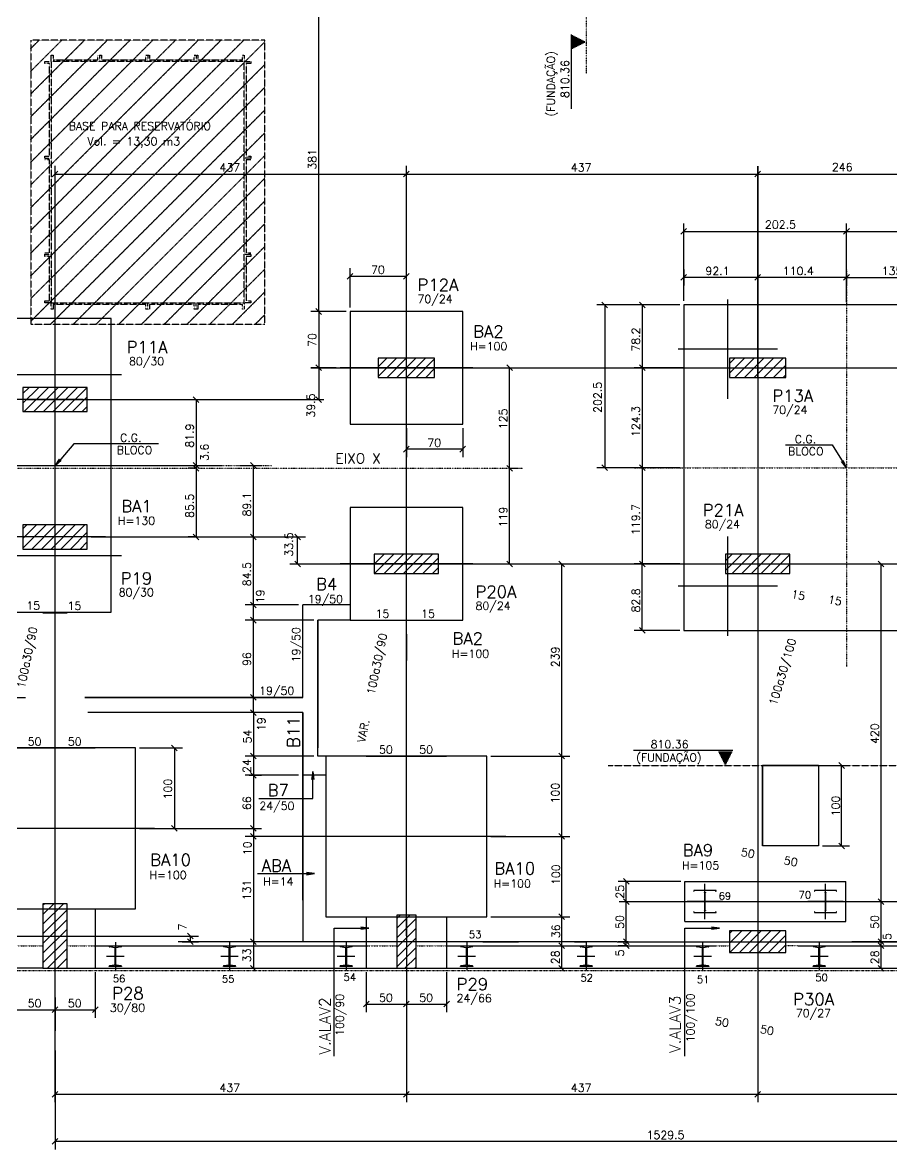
# Model space of a CAD drawing. Extents: x 1476 to 8419, y 491 to 3991.
# Drawn here: x 2502 to 3583, y 1862 to 3264 of the extents above; entities that cross this region are included whole.
import ezdxf

# ---------------------------------------------------------------- set-up
doc = ezdxf.new("R2010")
doc.units = 0
doc.header["$MEASUREMENT"] = 0
for name, pattern in [('ESTILO_TQS_0003', [1.5, 0.5, -0.4, 0.1, -0.5]), ('ESTILO_TQS_0004', [2, 0.5, -0.4, 0.1, -0.4, 0.1, -0.5]), ('ESTILO_TQS_0005', [0.4, 0.3, -0.1])]:
    doc.linetypes.add(name, pattern=pattern)
for name, color, linetype in [('1', 1, 'CONTINUOUS'), ('2', 2, 'CONTINUOUS'), ('3', 3, 'CONTINUOUS'), ('4', 4, 'CONTINUOUS'), ('6', 6, 'CONTINUOUS'), ('7', 7, 'CONTINUOUS'), ('8', 8, 'CONTINUOUS'), ('9', 9, 'CONTINUOUS')]:
    doc.layers.add(name, color=color, linetype=linetype)
doc.styles.get("Standard").update_dxf_attribs({"font": 'ROMANS.SHX'})

msp = doc.modelspace()

# ---------------------------------------------------------------- linework, layer by layer
at = {"layer": '1', "linetype": 'Continuous'}
for p, q in [((2979.191, 2752.38764), (2979.191, 2917.32836)), ((3379.091, 2796.20523), (3379.091, 2919.91077)), ((2542.191, 2743.48764), (2542.191, 2908.42836)), ((3440.94377, 2858.058), (3317.23814, 2858.058)), ((3061.66136, 2834.858), (2896.72052, 2834.858)), ((2624.66136, 2825.958), (2459.72052, 2825.958)), ((2542.191, 2518.48764), (2542.191, 2683.42836)), ((2979.191, 2508.38764), (2979.191, 2673.32836)), ((3379.091, 2501.20523), (3379.091, 2624.91077)), ((2624.66136, 2600.958), (2459.72052, 2600.958)), ((3061.66136, 2590.858), (2896.72052, 2590.858)), ((3440.94377, 2563.058), (3317.23814, 2563.058)), ((2542.191, 2138.15246), (2542.191, 2385.56354)), ((2979.191115, 2128.15246), (2979.191115, 2375.56354)), ((2665.89654, 2261.858), (2418.48528, 2261.858)), ((3102.896655, 2251.858), (2855.485395, 2251.858)), ((2592.191, 2115.858), (2929.191115, 2115.858)), ((3029.191115, 2115.858), (3364.407314, 2115.858)), ((3466.11768, 2115.858), (3798.861799, 2115.858)), ((2527.191, 2087.858), (2359.657698, 2087.858)), ((2557.191, 2087.858), (2967.191, 2087.858)), ((2991.191, 2087.858), (5771.408752, 2087.858))]:
    msp.add_line(p, q, dxfattribs=at)
at = {"layer": '2', "linetype": 'Continuous'}
for p, q in [((2538.655466, 3072.33696), (2545.726534, 3079.408028)), ((2538.655466, 3072.33696), (2545.726534, 3079.408028)), ((2975.655466, 3072.33696), (2982.726534, 3079.408028)), ((2975.655466, 3072.33696), (2982.726534, 3079.408028)), ((3412.655466, 3072.33696), (3419.726534, 3079.408028)), ((3412.655466, 3072.33696), (3419.726534, 3079.408028)), ((3320.555466, 3000.985683), (3327.626534, 3008.05675)), ((3523.055466, 3000.985683), (3530.126534, 3008.05675)), ((3523.055466, 3000.985683), (3530.126534, 3008.05675)), ((2905.655466, 2945.181366), (2912.726534, 2952.252433)), ((2975.655466, 2945.181366), (2982.726534, 2952.252433)), ((3327.626534, 2950.799303), (3320.555466, 2943.728235)), ((3419.726534, 2950.799303), (3412.655466, 2943.728235)), ((3419.726534, 2950.799303), (3412.655466, 2943.728235)), ((3530.126534, 2950.799303), (3523.055466, 2943.728235)), ((3523.055466, 2943.728235), (3530.126534, 2950.799303)), ((3222.348446, 2916.593534), (3229.419514, 2909.522466)), ((3268.957812, 2916.593534), (3276.02888, 2909.522466)), ((2873.665854, 2901.322466), (2866.594786, 2908.393534)), ((2866.595366, 2908.393534), (2873.666434, 2901.322466)), ((2866.595366, 2838.393534), (2873.666434, 2831.322466)), ((2866.595366, 2838.393534), (2873.666434, 2831.322466)), ((3111.16934, 2831.322466), (3104.098272, 2838.393534)), ((3111.16934, 2831.322466), (3104.098272, 2838.393534)), ((3268.957812, 2838.393534), (3276.02888, 2831.322466)), ((3268.957812, 2838.393534), (3276.02888, 2831.322466)), ((2714.116779, 2798.893534), (2721.187846, 2791.822466)), ((2866.595366, 2798.893534), (2873.666434, 2791.822466)), ((2982.726534, 2737.132595), (2975.655466, 2730.061528)), ((3052.726534, 2737.132595), (3045.655466, 2730.061528)), ((2714.116779, 2716.993534), (2721.187846, 2709.922466)), ((2714.116779, 2716.993534), (2721.187846, 2709.922466)), ((2714.116779, 2713.458), (2721.187846, 2706.386932)), ((2714.116779, 2713.458), (2721.187846, 2706.386932)), ((2792.363746, 2709.922466), (2785.292678, 2716.993534)), ((3111.16934, 2706.322466), (3104.098272, 2713.393534)), ((3111.16934, 2706.322466), (3104.098272, 2713.393534)), ((3222.348446, 2714.093534), (3229.419514, 2707.022466)), ((3268.957812, 2714.093534), (3276.02888, 2707.022466)), ((3268.957812, 2714.093534), (3276.02888, 2707.022466)), ((2714.116779, 2627.893534), (2721.187846, 2620.822466)), ((2792.363746, 2620.822466), (2785.292678, 2627.893534)), ((2792.363746, 2620.822466), (2785.292678, 2627.893534)), ((2847.371041, 2620.822466), (2840.299973, 2627.893534)), ((2847.371041, 2587.322466), (2840.299973, 2594.393534)), ((3111.16934, 2587.322466), (3104.098272, 2594.393534)), ((3111.16934, 2587.322466), (3104.098272, 2594.393534)), ((3111.16934, 2587.322466), (3104.098272, 2594.393534)), ((3175.998687, 2587.322466), (3168.927619, 2594.393534)), ((3175.998687, 2587.322466), (3168.927619, 2594.393534)), ((3175.998687, 2587.322466), (3168.927619, 2594.393534)), ((3268.957812, 2594.393534), (3276.02888, 2587.322466)), ((3276.02888, 2587.322466), (3268.957812, 2594.393534)), ((3573.200164, 2587.322466), (3566.129096, 2594.393534)), ((3573.200164, 2587.322466), (3566.129096, 2594.393534)), ((2792.363746, 2536.322466), (2785.292678, 2543.393534)), ((2792.363746, 2536.322466), (2785.292678, 2543.393534)), ((2792.363746, 2517.322466), (2785.292678, 2524.393534)), ((2792.363746, 2517.322466), (2785.292678, 2524.393534)), ((3276.02888, 2504.522466), (3268.957812, 2511.593534)), ((2792.363746, 2421.322466), (2785.292678, 2428.393534)), ((2792.363746, 2421.322466), (2785.292678, 2428.393534)), ((2792.363746, 2421.322466), (2785.292678, 2428.393534)), ((2792.363746, 2402.322466), (2785.292678, 2409.393534)), ((2792.363746, 2402.322466), (2785.292678, 2409.393534)), ((2785.292678, 2409.393534), (2792.363746, 2402.322466)), ((2687.070911, 2365.393534), (2694.141979, 2358.322466)), ((2785.292678, 2355.393534), (2792.363746, 2348.322466)), ((2785.292678, 2355.393534), (2792.363746, 2348.322466)), ((3175.998687, 2348.322466), (3168.927619, 2355.393534)), ((3175.998687, 2348.322466), (3168.927619, 2355.393534)), ((3524.051813, 2336.525487), (3516.980745, 2343.596554)), ((2785.292678, 2331.393534), (2792.363746, 2324.322466)), ((2785.292678, 2331.393534), (2792.363746, 2324.322466)), ((2785.292678, 2331.393534), (2792.363746, 2324.322466)), ((2687.070911, 2265.393534), (2694.141979, 2258.322466)), ((2785.292678, 2265.393534), (2792.363746, 2258.322466)), ((2785.292678, 2265.393534), (2792.363746, 2258.322466)), ((2785.292678, 2255.393534), (2792.363746, 2248.322466)), ((2785.292678, 2255.393534), (2792.363746, 2248.322466)), ((3175.998687, 2248.322466), (3168.927619, 2255.393534)), ((3175.998687, 2248.322466), (3168.927619, 2255.393534)), ((3524.051813, 2236.526511), (3516.980745, 2243.597579)), ((3256.169619, 2192.322466), (3249.098551, 2199.393534)), ((3256.169619, 2167.322466), (3249.098551, 2174.393534)), ((3256.169619, 2167.322466), (3249.098551, 2174.393534)), ((3573.200164, 2167.322466), (3566.129096, 2174.393534)), ((3573.200164, 2167.322466), (3566.129096, 2174.393534)), ((3573.200164, 2167.322466), (3566.129096, 2174.393534)), ((3175.998687, 2148.322466), (3168.927619, 2155.393534)), ((3175.998687, 2148.322466), (3168.927619, 2155.393534)), ((2714.158988, 2124.322466), (2707.08792, 2131.393534)), ((2714.158988, 2117.322466), (2707.08792, 2124.393534)), ((2785.292678, 2124.393534), (2792.363746, 2117.322466)), ((2785.292678, 2124.393534), (2792.363746, 2117.322466)), ((3175.998687, 2112.322466), (3168.927619, 2119.393534)), ((3175.998687, 2112.322466), (3168.927619, 2119.393534)), ((3256.169619, 2117.322466), (3249.098551, 2124.393534)), ((3256.169619, 2117.322466), (3249.098551, 2124.393534)), ((3256.169619, 2112.322466), (3249.098551, 2119.393534)), ((3573.200164, 2117.322466), (3566.129096, 2124.393534)), ((3573.200164, 2117.322466), (3566.129096, 2124.393534)), ((3573.200164, 2112.322466), (3566.129096, 2119.393534)), ((3573.200164, 2112.322466), (3566.129096, 2119.393534)), ((2785.292678, 2091.393534), (2792.363746, 2084.322466)), ((3175.998687, 2084.322466), (3168.927619, 2091.393534)), ((3573.200164, 2084.322466), (3566.129096, 2091.393534)), ((2538.655466, 2032.70798), (2545.726534, 2039.779048)), ((2538.655466, 2032.70798), (2545.726534, 2039.779048)), ((2588.655466, 2032.70798), (2595.726534, 2039.779048)), ((2925.655581, 2039.677022), (2932.726649, 2046.74809)), ((2975.655466, 2039.677022), (2982.726534, 2046.74809)), ((2975.655466, 2039.677022), (2982.726534, 2046.74809)), ((3025.655581, 2039.677022), (3032.726649, 2046.74809)), ((2538.655466, 1927.592239), (2545.726534, 1934.663307)), ((2538.655466, 1927.592239), (2545.726534, 1934.663307)), ((2975.655466, 1927.592239), (2982.726534, 1934.663307)), ((2975.655466, 1927.592239), (2982.726534, 1934.663307)), ((3412.655466, 1927.592239), (3419.726534, 1934.663307)), ((3412.655466, 1927.592239), (3419.726534, 1934.663307)), ((2545.726534, 1875.954901), (2538.655466, 1868.883833))]:
    msp.add_line(p, q, dxfattribs=at)
at = {"layer": '2', "linetype": 'ESTILO_TQS_0003'}
msp.add_line((2401.704291, 2084.844574), (5872.187999, 2084.844574), dxfattribs=at)
at = {"layer": '3', "linetype": 'ESTILO_TQS_0004'}
for p, q in [((3202.747119, 3285.858), (3202.747119, 3200.787316)), ((3526.591, 2956.848067), (3526.591, 2463.261838)), ((2507.191, 2713.458), (2811.363156, 2713.458)), ((3262.493346, 2710.558), (3836.359533, 2710.558)), ((2492.191, 2115.858), (2527.191, 2115.858)), ((2557.191, 2115.858), (2592.191, 2115.858)), ((2929.191115, 2115.858), (2967.191, 2115.858)), ((2991.191, 2115.858), (3029.191115, 2115.858)), ((3364.407314, 2115.858), (3381.191, 2115.858)), ((3466.11768, 2115.858), (3451.191, 2115.858))]:
    msp.add_line(p, q, dxfattribs=at)
at = {"layer": '3', "linetype": 'Continuous'}
for p, q in [((3183.99711, 3249.35076), (3183.99711, 3157.069078)), ((3185.669324, 3231.43684), (3185.669324, 3248.514698)), ((3187.341485, 3232.272939), (3187.341485, 3247.678599)), ((3189.013681, 3233.109037), (3189.013681, 3246.842537)), ((3190.685842, 3233.945099), (3190.685842, 3246.006439)), ((3192.358002, 3234.781197), (3192.358038, 3245.170341)), ((3194.030199, 3235.617296), (3194.030199, 3244.334278)), ((3195.702404, 3236.453394), (3195.702368, 3243.49818)), ((3197.374609, 3237.289492), (3197.374565, 3242.662082)), ((3199.04677, 3238.12559), (3199.04677, 3241.825984)), ((3200.718931, 3238.961653), (3200.718931, 3240.989868)), ((2944.191, 2823.982847), (2967.066153, 2846.858)), ((2944.191, 2836.003662), (2955.045338, 2846.858)), ((2955.086968, 2822.858), (2979.086968, 2846.858)), ((2967.107783, 2822.858), (2991.107783, 2846.858)), ((2979.128599, 2822.858), (3003.128599, 2846.858)), ((2991.149414, 2822.858), (3014.191, 2845.899586)), ((3381.191, 2828.233497), (3399.815503, 2846.858)), ((3381.191, 2840.254312), (3387.794688, 2846.858)), ((3387.836318, 2822.858), (3411.836318, 2846.858)), ((3399.857133, 2822.858), (3423.857133, 2846.858)), ((3411.877949, 2822.858), (3435.877949, 2846.858)), ((3423.898764, 2822.858), (3447.898764, 2846.858)), ((3003.170229, 2822.858), (3014.191, 2833.878771)), ((3435.919579, 2822.858), (3451.191, 2838.129421)), ((3447.940395, 2822.858), (3451.191, 2826.108605)), ((2502.191, 2790.690567), (2521.858433, 2810.358)), ((2502.191, 2802.711382), (2509.837618, 2810.358)), ((2503.879249, 2780.358), (2533.879249, 2810.358)), ((2515.900064, 2780.358), (2545.900064, 2810.358)), ((2527.920879, 2780.358), (2557.920879, 2810.358)), ((2539.941694, 2780.358), (2569.941694, 2810.358)), ((2551.96251, 2780.358), (2581.96251, 2810.358)), ((2563.983325, 2780.358), (2582.191, 2798.565675)), ((2576.00414, 2780.358), (2582.191, 2786.54486)), ((2502.191, 2610.378338), (2531.170662, 2639.358)), ((2502.191, 2622.399153), (2519.149847, 2639.358)), ((2502.191, 2634.419968), (2507.129032, 2639.358)), ((2513.191478, 2609.358), (2543.191478, 2639.358)), ((2525.212293, 2609.358), (2555.212293, 2639.358)), ((2537.233108, 2609.358), (2567.233108, 2639.358)), ((2549.253924, 2609.358), (2579.253924, 2639.358)), ((2561.274739, 2609.358), (2582.191, 2630.274261)), ((2573.295554, 2609.358), (2582.191, 2618.253446)), ((2939.191, 2590.587357), (2951.461643, 2602.858)), ((2939.191, 2602.608172), (2939.440828, 2602.858)), ((2939.482458, 2578.858), (2963.482458, 2602.858)), ((2951.503274, 2578.858), (2975.503274, 2602.858)), ((2963.524089, 2578.858), (2987.524089, 2602.858)), ((2975.544904, 2578.858), (2999.544904, 2602.858)), ((2987.56572, 2578.858), (3011.56572, 2602.858)), ((2999.586535, 2578.858), (3019.191, 2598.462465)), ((3376.191, 2582.817192), (3396.231808, 2602.858)), ((3376.191, 2594.838007), (3384.210993, 2602.858)), ((3384.252624, 2578.858), (3408.252624, 2602.858)), ((3396.273439, 2578.858), (3420.273439, 2602.858)), ((3408.294254, 2578.858), (3432.294254, 2602.858)), ((3420.31507, 2578.858), (3444.31507, 2602.858)), ((3432.335885, 2578.858), (3456.191, 2602.713115)), ((3011.60735, 2578.858), (3019.191, 2586.44165)), ((3444.3567, 2578.858), (3456.191, 2590.6923)), ((2909.191, 2539.858), (2850.191, 2539.858)), ((2850.191, 2424.858), (2850.191, 2539.858)), ((2909.191, 2520.858), (2869.191, 2520.858)), ((2132.81167, 2424.858), (2505.29301, 2424.858)), ((2850.191, 2405.858), (2583.04039, 2405.858)), ((2850.191, 2405.858), (2850.191, 2120.858)), ((2850.191, 2172.539386), (2850.191, 2405.858)), ((3385.347172, 2358.812054), (3261.484886, 2358.812054)), ((3367.433253, 2357.13984), (3384.51111, 2357.13984)), ((3368.269351, 2355.467679), (3383.675012, 2355.467679)), ((2879.191, 2351.858), (2869.191, 2351.858)), ((3369.105449, 2353.795483), (3382.838949, 2353.795483)), ((3369.941512, 2352.123322), (3382.002851, 2352.123322)), ((3370.77761, 2350.451162), (3381.166753, 2350.451126)), ((3371.613708, 2348.778965), (3380.330691, 2348.778965)), ((3372.449806, 2347.10676), (3379.494592, 2347.106796)), ((3373.285904, 2345.434555), (3378.658494, 2345.434599)), ((3374.122002, 2343.762394), (3377.822396, 2343.762394)), ((3374.958065, 2342.090233), (3376.98628, 2342.090233)), ((2879.191, 2327.858), (2850.191, 2327.858)), ((3325.551542, 2195.858), (3525.551692, 2195.858)), ((3325.551542, 2145.858), (3325.551542, 2195.858)), ((3525.551692, 2145.858), (3525.551692, 2195.858)), ((2527.191, 2142.524911), (2552.524089, 2167.858)), ((2527.191, 2154.545726), (2540.503274, 2167.858)), ((2527.191, 2166.566542), (2528.482458, 2167.858)), ((2527.191, 2130.504096), (2557.191, 2160.504096)), ((2592.191, 2161.858), (2592.191, 2087.858)), ((2527.191, 2118.48328), (2557.191, 2148.48328)), ((2929.191115, 2151.858), (2929.191115, 2087.858)), ((2967.191, 2137.754746), (2983.294254, 2153.858)), ((2967.191, 2149.775561), (2971.273439, 2153.858)), ((2967.191, 2125.73393), (2991.191, 2149.73393)), ((3029.191115, 2151.858), (3029.191115, 2087.858)), ((3325.551542, 2145.858), (3525.551692, 2145.858)), ((2527.191, 2106.462465), (2557.191, 2136.462465)), ((2967.191, 2113.713115), (2991.191, 2137.713115)), ((3381.191, 2119.005396), (3396.543604, 2134.358)), ((3381.191, 2131.026211), (3384.522789, 2134.358)), ((3381.56442, 2107.358), (3408.56442, 2134.358)), ((3393.585235, 2107.358), (3420.585235, 2134.358)), ((3405.60605, 2107.358), (3432.60605, 2134.358)), ((3417.626866, 2107.358), (3444.626866, 2134.358)), ((2527.191, 2094.44165), (2557.191, 2124.44165)), ((2967.191, 2101.6923), (2991.191, 2125.6923)), ((3429.647681, 2107.358), (3451.191, 2128.901319)), ((3441.668496, 2107.358), (3451.191, 2116.880504)), ((2532.628165, 2087.858), (2557.191, 2112.420835)), ((2967.191, 2089.671485), (2991.191, 2113.671485)), ((2544.648981, 2087.858), (2557.191, 2100.400019)), ((2977.398331, 2087.858), (2991.191, 2101.650669)), ((2989.419146, 2087.858), (2991.191, 2089.629854)), ((2556.669796, 2087.858), (2557.191, 2088.379204))]:
    msp.add_line(p, q, dxfattribs=at)
for points in [[(3049.191, 2764.858), (3049.191, 2904.858), (2909.191, 2904.858), (2909.191, 2764.858), (3049.191, 2764.858)], [(3729.091, 2508.058), (3729.091, 2913.058), (3324.091, 2913.058), (3324.091, 2508.058), (3729.091, 2508.058)], [(2612.191, 2530.958), (2612.191, 2895.958), (2472.191, 2895.958), (2472.191, 2530.958), (2612.191, 2530.958)], [(3049.191, 2520.858), (3049.191, 2660.858), (2909.191, 2660.858), (2909.191, 2520.858), (3049.191, 2520.858)], [(2869.191, 2351.858), (2869.191, 2520.858), (2869.191, 2361.858)], [(2579.08899, 2424.858), (2850.191, 2424.858), (2579.08899, 2424.858)], [(2442.190885, 2161.858), (2642.190885, 2161.858), (2642.190885, 2361.858), (2442.190885, 2361.858), (2442.190885, 2161.858)], [(2879.191, 2151.858), (3079.191, 2151.858), (3079.191, 2351.858), (2879.191, 2351.858), (2879.191, 2151.858)]]:
    msp.add_lwpolyline(points, dxfattribs=at)
at = {"layer": '6', "linetype": 'Continuous'}
for p, q in [((3491.759678, 2340.062045), (3422.054654, 2340.062045)), ((3422.054654, 2340.062045), (3422.054654, 2240.062045)), ((3491.759678, 2340.062045), (3491.759678, 2240.062045)), ((3491.759678, 2240.062045), (3422.054654, 2240.062045)), ((3350.551542, 2148.782986), (3350.551542, 2192.933014)), ((3350.551542, 2148.782986), (3350.551542, 2192.933014)), ((3500.551692, 2148.782986), (3500.551692, 2192.933014)), ((3500.551692, 2148.782986), (3500.551692, 2192.933014)), ((3364.324882, 2184.613), (3336.778202, 2184.613)), ((3336.778202, 2184.613), (3336.778202, 2183.921502)), ((3350.172363, 2181.830116), (3350.172363, 2159.886932)), ((3350.894042, 2159.886932), (3350.894042, 2181.829068)), ((3364.324882, 2183.921502), (3364.324882, 2184.613)), ((3514.325032, 2184.613), (3486.778352, 2184.613)), ((3486.778352, 2184.613), (3486.778352, 2183.921502)), ((3500.172512, 2181.830116), (3500.172512, 2159.886932)), ((3500.894191, 2159.886932), (3500.894191, 2181.829068)), ((3514.325032, 2183.921502), (3514.325032, 2184.613)), ((3372.626557, 2170.858), (3328.476528, 2170.858)), ((3522.626706, 2170.858), (3478.476678, 2170.858)), ((3336.778202, 2157.794498), (3336.778202, 2157.103)), ((3336.778202, 2157.103), (3364.324882, 2157.103)), ((3364.324882, 2157.103), (3364.324882, 2157.794498)), ((3486.778352, 2157.794498), (3486.778352, 2157.103)), ((3486.778352, 2157.103), (3514.325032, 2157.103)), ((3514.325032, 2157.103), (3514.325032, 2157.794498)), ((2617.19085, 2120.18446), (2617.19085, 2085.48685)), ((2759.191, 2120.195904), (2759.191, 2085.498294)), ((2904.191, 2120.195904), (2904.191, 2085.498294)), ((3054.191, 2120.195904), (3054.191, 2085.498294)), ((3202.690253, 2120.18446), (3202.690253, 2085.48685)), ((3347.690253, 2120.18446), (3347.690253, 2085.48685)), ((3492.700718, 2120.207232), (3492.700718, 2085.509622)), ((2609.69085, 2115.081568), (2609.69085, 2115.835655)), ((2609.69085, 2115.835655), (2624.69085, 2115.835655)), ((2616.314419, 2113.408381), (2610.173781, 2114.472929)), ((2616.79735, 2092.870425), (2616.79735, 2112.799742)), ((2617.58435, 2112.799742), (2617.58435, 2092.871568)), ((2624.207919, 2114.472929), (2618.067281, 2113.408381)), ((2624.69085, 2115.835655), (2624.69085, 2115.081568)), ((2751.691, 2115.093012), (2751.691, 2115.847099)), ((2751.691, 2115.847099), (2766.691, 2115.847099)), ((2758.314569, 2113.419825), (2752.173931, 2114.484373)), ((2758.7975, 2092.881869), (2758.7975, 2112.811186)), ((2759.5845, 2112.811186), (2759.5845, 2092.883012)), ((2766.208069, 2114.484373), (2760.067431, 2113.419825)), ((2766.691, 2115.847099), (2766.691, 2115.093012)), ((2896.691, 2115.093012), (2896.691, 2115.847099)), ((2896.691, 2115.847099), (2911.691, 2115.847099)), ((2903.314569, 2113.419825), (2897.173931, 2114.484373)), ((2903.7975, 2092.881869), (2903.7975, 2112.811186)), ((2904.5845, 2112.811186), (2904.5845, 2092.883012)), ((2911.208069, 2114.484373), (2905.067431, 2113.419825)), ((2911.691, 2115.847099), (2911.691, 2115.093012)), ((3046.691, 2115.093012), (3046.691, 2115.847099)), ((3046.691, 2115.847099), (3061.691, 2115.847099)), ((3053.314569, 2113.419825), (3047.173931, 2114.484373)), ((3053.7975, 2092.881869), (3053.7975, 2112.811186)), ((3054.5845, 2112.811186), (3054.5845, 2092.883012)), ((3061.208069, 2114.484373), (3055.067431, 2113.419825)), ((3061.691, 2115.847099), (3061.691, 2115.093012)), ((3195.190253, 2115.081568), (3195.190253, 2115.835655)), ((3195.190253, 2115.835655), (3210.190253, 2115.835655)), ((3201.813822, 2113.408381), (3195.673184, 2114.472929)), ((3202.296753, 2092.870425), (3202.296753, 2112.799742)), ((3203.083753, 2112.799742), (3203.083753, 2092.871568)), ((3209.707322, 2114.472929), (3203.566684, 2113.408381)), ((3210.190253, 2115.835655), (3210.190253, 2115.081568)), ((3340.190253, 2115.081568), (3340.190253, 2115.835655)), ((3340.190253, 2115.835655), (3355.190253, 2115.835655)), ((3346.813822, 2113.408381), (3340.673184, 2114.472929)), ((3347.296753, 2092.870425), (3347.296753, 2112.799742)), ((3348.083753, 2112.799742), (3348.083753, 2092.871568)), ((3354.707322, 2114.472929), (3348.566684, 2113.408381)), ((3355.190253, 2115.835655), (3355.190253, 2115.081568)), ((3481.791749, 2102.858427), (3503.609688, 2102.858427)), ((3485.200718, 2115.10434), (3485.200718, 2115.858427)), ((3485.200718, 2115.858427), (3500.200718, 2115.858427)), ((3491.824287, 2113.431153), (3485.683649, 2114.495701)), ((3492.307218, 2092.893197), (3492.307218, 2112.822514)), ((3493.094218, 2112.822514), (3493.094218, 2092.89434)), ((3499.717787, 2114.495701), (3493.577149, 2113.431153)), ((3500.200718, 2115.858427), (3500.200718, 2115.10434)), ((2606.281881, 2102.835655), (2628.09982, 2102.835655)), ((2609.69085, 2089.835655), (2609.69085, 2090.589742)), ((2624.69085, 2089.835655), (2609.69085, 2089.835655)), ((2610.173781, 2091.198381), (2616.314419, 2092.262929)), ((2618.067281, 2092.262929), (2624.207919, 2091.198381)), ((2624.69085, 2090.589742), (2624.69085, 2089.835655)), ((2748.28203, 2102.847099), (2770.09997, 2102.847099)), ((2751.691, 2089.847099), (2751.691, 2090.601186)), ((2766.691, 2089.847099), (2751.691, 2089.847099)), ((2752.173931, 2091.209825), (2758.314569, 2092.274373)), ((2760.067431, 2092.274373), (2766.208069, 2091.209825)), ((2766.691, 2090.601186), (2766.691, 2089.847099)), ((2893.28203, 2102.847099), (2915.09997, 2102.847099)), ((2896.691, 2089.847099), (2896.691, 2090.601186)), ((2911.691, 2089.847099), (2896.691, 2089.847099)), ((2897.173931, 2091.209825), (2903.314569, 2092.274373)), ((2905.067431, 2092.274373), (2911.208069, 2091.209825)), ((2911.691, 2090.601186), (2911.691, 2089.847099)), ((3043.28203, 2102.847099), (3065.09997, 2102.847099)), ((3046.691, 2089.847099), (3046.691, 2090.601186)), ((3061.691, 2089.847099), (3046.691, 2089.847099)), ((3047.173931, 2091.209825), (3053.314569, 2092.274373)), ((3055.067431, 2092.274373), (3061.208069, 2091.209825)), ((3061.691, 2090.601186), (3061.691, 2089.847099)), ((3191.781283, 2102.835655), (3213.599222, 2102.835655)), ((3195.190253, 2089.835655), (3195.190253, 2090.589742)), ((3210.190253, 2089.835655), (3195.190253, 2089.835655)), ((3195.673184, 2091.198381), (3201.813822, 2092.262929)), ((3203.566684, 2092.262929), (3209.707322, 2091.198381)), ((3210.190253, 2090.589742), (3210.190253, 2089.835655)), ((3336.781283, 2102.835655), (3358.599222, 2102.835655)), ((3340.190253, 2089.835655), (3340.190253, 2090.589742)), ((3355.190253, 2089.835655), (3340.190253, 2089.835655)), ((3340.673184, 2091.198381), (3346.813822, 2092.262929)), ((3348.566684, 2092.262929), (3354.707322, 2091.198381)), ((3355.190253, 2090.589742), (3355.190253, 2089.835655)), ((3485.200718, 2089.858427), (3485.200718, 2090.612514)), ((3500.200718, 2089.858427), (3485.200718, 2089.858427)), ((3485.683649, 2091.221153), (3491.824287, 2092.285701)), ((3493.577149, 2092.285701), (3499.717787, 2091.221153)), ((3500.200718, 2090.612514), (3500.200718, 2089.858427))]:
    msp.add_line(p, q, dxfattribs=at)
for centre, radius, start, end in [((3337.351327, 2183.921502), 0.573125, 180, 256.861226), ((3349.599237, 2181.829066), 0.573127, 359.895004, 76.861148), ((3351.467167, 2181.829068), 0.573125, 103.138774, 180), ((3363.751757, 2183.921502), 0.573125, 283.138774, 0), ((3487.351477, 2183.921502), 0.573125, 180, 256.861226), ((3499.599386, 2181.829066), 0.573127, 359.895004, 76.861148), ((3501.467316, 2181.829068), 0.573125, 103.138774, 180), ((3513.751907, 2183.921502), 0.573125, 283.138774, 0), ((3349.599238, 2159.886932), 0.573125, 283.138774, 0), ((3351.467167, 2159.886932), 0.573125, 180, 256.861226), ((3499.599387, 2159.886932), 0.573125, 283.138774, 0), ((3501.467316, 2159.886932), 0.573125, 180, 256.861226), ((3337.351327, 2157.794498), 0.573125, 103.138774, 180), ((3363.751757, 2157.794498), 0.573125, 0, 76.861226), ((3487.351477, 2157.794498), 0.573125, 103.138774, 180), ((3513.751907, 2157.794498), 0.573125, 0, 76.861226), ((2610.31585, 2115.081568), 0.625, 180, 256.861226), ((2616.17235, 2112.799742), 0.625, 0, 76.861226), ((2618.20935, 2112.799742), 0.625, 103.138774, 180), ((2624.06585, 2115.081568), 0.625, 283.138774, 0), ((2752.316, 2115.093012), 0.625, 180, 256.861226), ((2758.1725, 2112.811186), 0.625, 0, 76.861226), ((2760.2095, 2112.811186), 0.625, 103.138774, 180), ((2766.066, 2115.093012), 0.625, 283.138774, 0), ((2897.316, 2115.093012), 0.625, 180, 256.861226), ((2903.1725, 2112.811186), 0.625, 0, 76.861226), ((2905.2095, 2112.811186), 0.625, 103.138774, 180), ((2911.066, 2115.093012), 0.625, 283.138774, 0), ((3047.316, 2115.093012), 0.625, 180, 256.861226), ((3053.1725, 2112.811186), 0.625, 0, 76.861226), ((3055.2095, 2112.811186), 0.625, 103.138774, 180), ((3061.066, 2115.093012), 0.625, 283.138774, 0), ((3195.815253, 2115.081568), 0.625, 180, 256.861226), ((3201.671753, 2112.799742), 0.625, 0, 76.861226), ((3203.708753, 2112.799742), 0.625, 103.138774, 180), ((3209.565253, 2115.081568), 0.625, 283.138774, 0), ((3340.815253, 2115.081568), 0.625, 180, 256.861226), ((3346.671753, 2112.799742), 0.625, 0, 76.861226), ((3348.708753, 2112.799742), 0.625, 103.138774, 180), ((3354.565253, 2115.081568), 0.625, 283.138774, 0), ((3485.825718, 2115.10434), 0.625, 180, 256.861226), ((3491.682218, 2112.822514), 0.625, 0, 76.861226), ((3493.719218, 2112.822514), 0.625, 103.138774, 180), ((3499.575718, 2115.10434), 0.625, 283.138774, 0), ((2610.31585, 2090.589742), 0.625, 103.138774, 180), ((2616.172349, 2092.87157), 0.625002, 283.138852, 0.104996), ((2618.20935, 2092.871568), 0.625, 180, 256.861226), ((2624.06585, 2090.589742), 0.625, 0, 76.861226), ((2752.316, 2090.601186), 0.625, 103.138774, 180), ((2758.172499, 2092.883014), 0.625002, 283.138852, 0.104996), ((2760.2095, 2092.883012), 0.625, 180, 256.861226), ((2766.066, 2090.601186), 0.625, 0, 76.861226), ((2897.316, 2090.601186), 0.625, 103.138774, 180), ((2903.172499, 2092.883014), 0.625002, 283.138852, 0.104996), ((2905.2095, 2092.883012), 0.625, 180, 256.861226), ((2911.066, 2090.601186), 0.625, 0, 76.861226), ((3047.316, 2090.601186), 0.625, 103.138774, 180), ((3053.172499, 2092.883014), 0.625002, 283.138852, 0.104996), ((3055.2095, 2092.883012), 0.625, 180, 256.861226), ((3061.066, 2090.601186), 0.625, 0, 76.861226), ((3195.815253, 2090.589742), 0.625, 103.138774, 180), ((3201.671751, 2092.87157), 0.625002, 283.138852, 0.104996), ((3203.708753, 2092.871568), 0.625, 180, 256.861226), ((3209.565253, 2090.589742), 0.625, 0, 76.861226), ((3340.815253, 2090.589742), 0.625, 103.138774, 180), ((3346.671751, 2092.87157), 0.625002, 283.138852, 0.104996), ((3348.708753, 2092.871568), 0.625, 180, 256.861226), ((3354.565253, 2090.589742), 0.625, 0, 76.861226), ((3485.825718, 2090.612514), 0.625, 103.138774, 180), ((3491.682217, 2092.894342), 0.625002, 283.138852, 0.104996), ((3493.719218, 2092.89434), 0.625, 180, 256.861226), ((3499.575718, 2090.612514), 0.625, 0, 76.861226)]:
    msp.add_arc(centre, radius, start, end, dxfattribs=at)
at = {"layer": '7', "linetype": 'Continuous'}
for points in [[(2944.191, 2822.858), (3014.191, 2822.858), (3014.191, 2846.858), (2944.191, 2846.858), (2944.191, 2822.858)], [(3381.191, 2822.858), (3451.191, 2822.858), (3451.191, 2846.858), (3381.191, 2846.858), (3381.191, 2822.858)], [(2502.191, 2780.358), (2582.191, 2780.358), (2582.191, 2810.358), (2502.191, 2810.358), (2502.191, 2780.358)], [(2502.191, 2609.358), (2582.191, 2609.358), (2582.191, 2639.358), (2502.191, 2639.358), (2502.191, 2609.358)], [(2939.191, 2578.858), (3019.191, 2578.858), (3019.191, 2602.858), (2939.191, 2602.858), (2939.191, 2578.858)], [(3376.191, 2578.858), (3456.191, 2578.858), (3456.191, 2602.858), (3376.191, 2602.858), (3376.191, 2578.858)], [(2527.191, 2087.858), (2557.191, 2087.858), (2557.191, 2167.858), (2527.191, 2167.858), (2527.191, 2087.858)], [(2967.191, 2087.858), (2991.191, 2087.858), (2991.191, 2153.858), (2967.191, 2153.858), (2967.191, 2087.858)], [(3381.191, 2107.358), (3451.191, 2107.358), (3451.191, 2134.358), (3381.191, 2134.358), (3381.191, 2107.358)]]:
    msp.add_lwpolyline(points, dxfattribs=at)
at = {"layer": '8', "linetype": 'Continuous'}
msp.add_lwpolyline([(3422.054654, 2340.062045), (3491.759678, 2340.062045), (3491.759678, 2240.062045), (3422.054654, 2240.062045), (3422.054654, 2340.062045)], dxfattribs=at)
at = {"layer": '9', "linetype": 'Continuous'}
for p, q in [((2870.13032, 2904.858), (2870.13032, 3285.858)), ((2542.191, 1921.127773), (2542.191, 3086.118197)), ((2979.191, 2148.858), (2979.191, 3085.872494)), ((2542.191, 3075.872494), (2979.191, 3075.872494)), ((2979.191, 3075.872494), (3416.191, 3075.872494)), ((3416.191, 3075.872494), (3662.191, 3075.872494)), ((3324.091, 2918.058), (3324.091, 3014.521217)), ((3526.591, 2916.658), (3526.591, 3014.521217)), ((3324.091, 3004.521217), (3526.591, 3004.521217)), ((3526.591, 3004.521217), (3729.091, 3004.521217)), ((3416.191, 2983.221651), (3416.191, 2937.263769)), ((2909.191, 2909.858), (2909.191, 2958.716899)), ((2979.191, 2909.858), (2979.191, 2958.716899)), ((3416.191, 2966.397247), (3416.191, 2957.263769)), ((2909.191, 2948.716899), (2979.191, 2948.716899)), ((3324.091, 2956.891584), (3324.091, 2937.263769)), ((3416.191, 2947.263769), (3324.091, 2947.263769)), ((3526.591, 2947.263769), (3416.191, 2947.263769)), ((3526.591, 2956.848067), (3526.591, 2957.263769)), ((3526.591, 2952.263769), (3526.591, 2937.263769)), ((3526.591, 2947.263769), (3662.191, 2947.263769)), ((2899.191, 2904.858), (2860.13032, 2904.858)), ((2904.191, 2904.858), (2860.1309, 2904.858)), ((2870.1309, 2904.858), (2870.1309, 2834.858)), ((3319.091, 2913.058), (3215.88398, 2913.058)), ((3225.88398, 2913.058), (3225.88398, 2710.558)), ((3319.091, 2913.058), (3262.493346, 2913.058)), ((3272.493346, 2913.058), (3272.493346, 2834.858)), ((2891.720526, 2834.858), (2860.1309, 2834.858)), ((2860.186681, 2834.858), (3456.191, 2834.858)), ((2870.1309, 2834.858), (2870.1309, 2795.358)), ((3107.633806, 2709.858), (3107.633806, 2834.858)), ((3323.891, 2834.858), (3262.493346, 2834.858)), ((3288.309626, 2834.858), (3262.493346, 2834.858)), ((3272.493346, 2834.858), (3272.493346, 2710.558)), ((3456.191, 2834.858), (3960.350798, 2834.858)), ((3416.191, 2827.858), (3416.191, 2120.858)), ((2577.191, 2795.358), (2403.013348, 2795.358)), ((2507.191, 2795.358), (2876.596043, 2795.358)), ((2702.497294, 2795.358), (2727.652312, 2795.358)), ((2717.652312, 2795.358), (2717.652312, 2713.458)), ((2979.191, 2759.858), (2979.191, 2723.597062)), ((3049.191, 2759.858), (3049.191, 2723.597062)), ((3049.191, 2733.597062), (2979.191, 2733.597062)), ((2442.357007, 2713.458), (2747.406995, 2713.458)), ((2699.314923, 2713.458), (2727.652312, 2713.458)), ((2716.187846, 2709.922466), (2707.652312, 2709.922466)), ((2717.652312, 2713.458), (2717.652312, 2709.922466)), ((2717.652312, 2709.922466), (2717.652312, 2624.358)), ((2774.010707, 2713.458), (2798.828212, 2713.458)), ((2788.828212, 2624.358), (2788.828212, 2713.458)), ((3107.633806, 2590.858), (3107.633806, 2709.858)), ((3108.012188, 2709.858), (3117.633806, 2709.858)), ((3319.091, 2710.558), (3215.88398, 2710.558)), ((3273.98868, 2710.558), (3262.493346, 2710.558)), ((3272.493346, 2710.558), (3272.493346, 2590.858)), ((2604.926245, 2624.358), (2403.013348, 2624.358)), ((2587.191, 2624.358), (2850.300651, 2624.358)), ((2716.188281, 2624.358), (2707.652312, 2624.358)), ((2788.828212, 2539.858), (2788.828212, 2624.358)), ((2841.947112, 2624.358), (2853.835507, 2624.358)), ((2843.835507, 2590.858), (2843.835507, 2624.358)), ((2834.258958, 2590.858), (3533.116337, 2590.858)), ((2839.258958, 2590.858), (2853.835507, 2590.858)), ((3172.463153, 2351.858), (3172.463153, 2590.858)), ((3278.71256, 2590.858), (3262.493346, 2590.858)), ((3319.091, 2590.858), (3262.493346, 2590.858)), ((3272.493346, 2508.058), (3272.493346, 2590.858)), ((3533.116337, 2590.858), (3952.357882, 2590.858)), ((3559.160808, 2590.858), (3579.66463, 2590.858)), ((3569.66463, 2170.858), (3569.66463, 2590.858)), ((2845.191, 2539.858), (2778.828212, 2539.858)), ((2788.828212, 2520.858), (2788.828212, 2539.858)), ((2527.191, 2530.158), (2542.191, 2530.158)), ((2542.191, 2530.158), (2557.191, 2530.158)), ((2864.191, 2520.858), (2778.828212, 2520.858)), ((2788.828212, 2424.858), (2788.828212, 2520.858)), ((2964.191115, 2520.858), (2979.191, 2520.858)), ((2979.191, 2520.858), (2994.191115, 2520.858)), ((2979.191, 2503.38764), (2979.191, 2470.828711)), ((3319.091, 2508.058), (3262.493346, 2508.058)), ((2801.374727, 2424.858), (2778.828212, 2424.858)), ((2788.828212, 2405.858), (2788.828212, 2424.858)), ((2800.922194, 2405.858), (2778.828212, 2405.858)), ((2795.922194, 2405.858), (2778.828212, 2405.858)), ((2788.828212, 2405.858), (2788.828212, 2351.858)), ((2492.191, 2361.858), (2542.191, 2361.858)), ((2542.191, 2361.858), (2592.191, 2361.858)), ((2647.190885, 2361.858), (2700.606445, 2361.858)), ((2690.606445, 2361.858), (2690.606445, 2261.858)), ((2864.191, 2351.858), (2778.828212, 2351.858)), ((2788.828212, 2351.858), (2788.828212, 2327.858)), ((2929.191115, 2351.858), (2979.191, 2351.858)), ((2979.191, 2351.858), (3029.191115, 2351.858)), ((3084.191, 2351.858), (3182.463153, 2351.858)), ((3172.463153, 2251.858), (3172.463153, 2351.858)), ((2845.191, 2327.858), (2778.828212, 2327.858)), ((2783.828212, 2327.858), (2798.828212, 2327.858)), ((2788.828212, 2337.858), (2788.828212, 2261.858)), ((3496.759678, 2340.061021), (3530.516279, 2340.061021)), ((3520.516279, 2240.062045), (3520.516279, 2340.061021)), ((2647.190885, 2261.858), (2798.828212, 2261.858)), ((2652.190885, 2261.858), (2700.606445, 2261.858)), ((2788.828212, 2261.858), (2788.828212, 2251.858)), ((2874.191, 2251.858), (2778.828212, 2251.858)), ((2788.828212, 2251.858), (2788.828212, 2120.858)), ((3084.191, 2251.858), (3182.463153, 2251.858)), ((3172.463153, 2151.858), (3172.463153, 2251.858)), ((3496.759678, 2240.062045), (3530.516279, 2240.062045)), ((3320.551542, 2195.858), (3242.634085, 2195.858)), ((3252.634085, 2170.858), (3252.634085, 2195.858)), ((3243.674891, 2170.858), (4135.263358, 2170.858)), ((3248.674891, 2170.858), (3262.634085, 2170.858)), ((3252.634085, 2120.858), (3252.634085, 2170.858)), ((3569.66463, 2120.858), (3569.66463, 2170.858)), ((2979.191, 2148.858), (2979.191, 1921.127773)), ((3084.191, 2151.858), (3182.463153, 2151.858)), ((3172.463153, 2115.858), (3172.463153, 2151.858)), ((2467.917945, 2127.858), (2720.727493, 2127.858)), ((3241.480825, 2120.858), (2695.388435, 2120.858)), ((2700.388435, 2120.858), (2720.623454, 2120.858)), ((2702.540658, 2127.858), (2720.623454, 2127.858)), ((2710.623454, 2120.858), (2710.623454, 2127.858)), ((2788.828212, 2120.858), (2788.828212, 2087.858)), ((3074.082311, 2120.858), (3118.673091, 2120.858)), ((3188.286737, 2120.858), (3202.928579, 2120.858)), ((3241.480825, 2120.858), (4165.254573, 2120.858)), ((3254.985598, 2120.858), (3242.634085, 2120.858)), ((3252.634085, 2115.858), (3252.634085, 2120.858)), ((3416.191, 2129.358), (3416.191, 1921.127773)), ((3590.124939, 2120.858), (3533.116337, 2120.858)), ((3569.66463, 2115.858), (3569.66463, 2120.858)), ((3172.463153, 2087.858), (3172.463153, 2115.858)), ((3254.732098, 2115.858), (3242.634085, 2115.858)), ((3569.66463, 2087.858), (3569.66463, 2115.858)), ((2592.191, 2082.858), (2592.191, 2026.243514)), ((2929.191115, 2082.858), (2929.191115, 2033.212556)), ((3029.191115, 2082.858), (3029.191115, 2033.212556)), ((2542.191, 2051.609664), (2542.191, 2026.243514)), ((2979.191, 2052.652802), (2979.191, 2033.212556)), ((2492.191, 2036.243514), (2542.191, 2036.243514)), ((2542.191, 2036.243514), (2542.191, 2009.821021)), ((2542.191, 2036.243514), (2592.191, 2036.243514)), ((2929.191115, 2043.212556), (2979.191, 2043.212556)), ((2979.191, 2043.212556), (3029.191115, 2043.212556)), ((2542.191, 1985.631157), (2542.191, 1921.127773)), ((2542.191, 1931.127773), (2979.191, 1931.127773)), ((2542.191, 1926.127773), (2542.191, 1862.419367)), ((2979.191, 1931.127773), (3416.191, 1931.127773)), ((3416.191, 1931.127773), (3853.191, 1931.127773)), ((4071.691, 1872.419367), (2542.191, 1872.419367))]:
    msp.add_line(p, q, dxfattribs=at)
at = {"layer": '9', "linetype": 'ESTILO_TQS_0005'}
for p, q in [((2512.058943, 2977.55062), (2776.912988, 3242.404665)), ((2512.058943, 3005.834891), (2748.628717, 3242.404665)), ((2512.058943, 3034.119162), (2720.344446, 3242.404665)), ((2512.058943, 3062.403433), (2692.060175, 3242.404665)), ((2512.058943, 3090.687705), (2663.775903, 3242.404665)), ((2512.058943, 3118.971976), (2635.491632, 3242.404665)), ((2512.058943, 3147.256247), (2607.207361, 3242.404665)), ((2512.058943, 3175.540518), (2578.92309, 3242.404665)), ((2512.058943, 3203.82479), (2550.638818, 3242.404665)), ((2512.058943, 3232.109061), (2522.354547, 3242.404665)), ((2512.058943, 2949.266348), (2803.058944, 3240.266349)), ((2512.058943, 2920.982077), (2803.058944, 3211.982078)), ((2512.058943, 2892.697806), (2803.058944, 3183.697807)), ((2536.597502, 2888.952093), (2803.058944, 3155.413535)), ((2564.881773, 2888.952093), (2803.058944, 3127.129264)), ((2593.166044, 2888.952093), (2803.058944, 3098.844993)), ((2621.450315, 2888.952093), (2803.058944, 3070.560722)), ((2649.734587, 2888.952093), (2803.058944, 3042.27645)), ((2678.018858, 2888.952093), (2803.058944, 3013.992179)), ((2706.303129, 2888.952093), (2803.058944, 2985.707908)), ((2734.5874, 2888.952093), (2803.058944, 2957.423637)), ((2762.871672, 2888.952093), (2803.058944, 2929.139365)), ((2791.155943, 2888.952093), (2803.058944, 2900.855094)), ((3230.253018, 2340.062045), (4383.402999, 2340.062045))]:
    msp.add_line(p, q, dxfattribs=at)
at = {"layer": '9', "linetype": 'ESTILO_TQS_0004'}
msp.add_line((1923.998097, 2709.858), (3124.151569, 2709.858), dxfattribs=at)
at = {"layer": '9', "linetype": 'ESTILO_TQS_0005'}
for points in [[(2512.058943, 2888.952093), (2803.058944, 2888.952093), (2803.058944, 3242.404665), (2512.058943, 3242.404665), (2512.058943, 2888.952093)], [(2529.558944, 3095.678379), (2529.558944, 3097.928379), (2535.308944, 3097.928379), (2535.308944, 3213.428379), (2529.558944, 3213.428379), (2529.558944, 3215.678379), (2537.558944, 3215.678379)], [(2537.558944, 3215.678379), (2537.558944, 3223.678379), (2539.808944, 3223.678379), (2539.808944, 3217.928379), (2595.308944, 3217.928379), (2595.308944, 3223.678379), (2597.558944, 3223.678379), (2597.558944, 3215.678379)], [(2537.558944, 2915.678379), (2777.558944, 2915.678379), (2777.558944, 3215.678379), (2537.558944, 3215.678379), (2537.558944, 2915.678379)], [(2597.558944, 3223.678379), (2599.808944, 3223.678379), (2599.808944, 3217.928379), (2655.308944, 3217.928379), (2655.308944, 3223.678379), (2657.558944, 3223.678379), (2657.558944, 3215.678379)], [(2657.558944, 3223.678379), (2659.808944, 3223.678379), (2659.808944, 3217.928379), (2715.308944, 3217.928379), (2715.308944, 3223.678379), (2717.558944, 3223.678379), (2717.558944, 3215.678379)], [(2717.558944, 3223.678379), (2719.808944, 3223.678379), (2719.808944, 3217.928379), (2775.308944, 3217.928379), (2775.308944, 3223.678379), (2777.558944, 3223.678379), (2777.558944, 3215.678379)], [(2777.558944, 3215.678379), (2785.558944, 3215.678379), (2785.558944, 3213.428379), (2779.808944, 3213.428379), (2779.808944, 3097.928379), (2785.558944, 3097.928379), (2785.558944, 3095.678379), (2777.558944, 3095.678379)], [(2529.558944, 2975.678379), (2529.558944, 2977.928379), (2535.308944, 2977.928379), (2535.308944, 3093.428379), (2529.558944, 3093.428379), (2529.558944, 3095.678379), (2537.558944, 3095.678379)], [(2785.558944, 3095.678379), (2785.558944, 3093.428379), (2779.808944, 3093.428379), (2779.808944, 2977.928379), (2785.558944, 2977.928379), (2785.558944, 2975.678379), (2777.558944, 2975.678379)], [(2537.558944, 2915.678379), (2529.558944, 2915.678379), (2529.558944, 2917.928379), (2535.308944, 2917.928379), (2535.308944, 2973.428379), (2529.558944, 2973.428379), (2529.558944, 2975.678379), (2537.558944, 2975.678379)], [(2785.558944, 2975.678379), (2785.558944, 2973.428379), (2779.808944, 2973.428379), (2779.808944, 2917.928379), (2785.558944, 2917.928379), (2785.558944, 2915.678379), (2777.558944, 2915.678379), (2777.558944, 2907.678379), (2775.308944, 2907.678379), (2775.308944, 2913.428379), (2719.808944, 2913.428379), (2719.808944, 2907.678379), (2717.558944, 2907.678379), (2717.558944, 2915.678379)], [(2657.558944, 2907.678379), (2655.308944, 2907.678379), (2655.308944, 2913.428379), (2539.808944, 2913.428379), (2539.808944, 2907.678379), (2537.558944, 2907.678379), (2537.558944, 2915.678379)], [(2717.558944, 2907.678379), (2715.308944, 2907.678379), (2715.308944, 2913.428379), (2659.808944, 2913.428379), (2659.808944, 2907.678379), (2657.558944, 2907.678379), (2657.558944, 2915.678379)]]:
    msp.add_lwpolyline(points, dxfattribs=at)
at = {"layer": '9', "linetype": 'Continuous'}
for points in [[(3416.191, 2822.858), (3416.191, 3085.502691), (3416.191, 2822.858), (3416.191, 3085.502691), (3416.191, 2822.858)], [(2670.931251, 2740.138046), (2565.690199, 2740.138046), (2542.191, 2712.658), (2547.642508, 2721.04138), (2542.191, 2712.658), (2549.626531, 2719.344769)], [(3450.723798, 2739.164128), (3508.747937, 2739.164128), (3526.591, 2710.558), (3520.236436, 2718.279368), (3526.591, 2710.558), (3522.4514, 2719.660951)], [(2795.456486, 2298.903936), (2862.624949, 2298.903936), (2862.624949, 2332.587824), (2863.930211, 2322.673376), (2862.624949, 2332.587824), (2861.319687, 2322.673376)], [(2794.135001, 2205.56583), (2864.834606, 2205.56583), (2854.920157, 2204.260568), (2864.834606, 2205.56583), (2854.920157, 2206.871092)], [(2889.314399, 1978.436193), (2889.314399, 2137.800653), (2932.627092, 2137.800653), (2922.712643, 2136.495391), (2932.627092, 2137.800653), (2922.712643, 2139.105914)], [(3325.459333, 1978.436193), (3325.459333, 2137.800653), (3368.772026, 2137.800653), (3358.857577, 2136.495391), (3368.772026, 2137.800653), (3358.857577, 2139.105914)]]:
    msp.add_lwpolyline(points, dxfattribs=at)

# ---------------------------------------------------------------- texts
at = {"layer": '2', "linetype": 'Continuous'}
for s, rotation, p in [('(FUNDAÇÃO)', 90, (3163.808632, 3147.359135)), ('810.36', 90, (3181.450545, 3170.401633)), ('381', 90, (2867.13032, 3081.358)), ('70', 90, (2867.1309, 2860.858)), ('78.2', 90, (3269.493346, 2854.958)), ('202.5', 90, (3222.062711, 2778.774045)), ('39.5', 90, (2865.48938, 2772.954044)), ('125', 90, (3104.633806, 2758.358)), ('124.3', 90, (3269.493346, 2748.708)), ('81.9', 90, (2714.652312, 2735.408)), ('3.6', 90, (2733.039347, 2718.912911)), ('85.5', 90, (2714.652312, 2648.140233)), ('89.1', 90, (2785.828212, 2649.908)), ('119.7', 90, (3269.493346, 2626.708)), ('119', 90, (3104.633806, 2636.358)), ('33.5', 90, (2837.951052, 2599.925602)), ('84.5', 90, (2785.828212, 2563.108)), ('19', 90, (2802.465427, 2541.860353)), ('82.8', 90, (3269.493346, 2530.458)), ('15', 349.395845, (3457.29533, 2548.731088)), ('15', 349.395845, (3502.944079, 2542.072027)), ('239', 90, (3169.463153, 2462.358)), ('96', 90, (2785.828212, 2463.858)), ('19', 90, (2803.792693, 2382.942443)), ('54', 90, (2786.398199, 2367.44817)), ('420', 90, (3566.66463, 2366.858)), ('24', 90, (2785.828212, 2330.858)), ('100', 90, (2687.606445, 2297.858)), ('100', 90, (3169.463153, 2292.858)), ('66', 90, (2785.828212, 2284.633381)), ('100', 90, (3518.146449, 2276.800013)), ('10', 90, (2786.384857, 2228.452745)), ('50', 349.4773, (3394.632392, 2227.746164)), ('100', 90, (3170.216429, 2191.329603)), ('50', 349.4773, (3448.024325, 2217.439967)), ('131', 90, (2785.828212, 2172.358)), ('25', 90, (3249.634085, 2174.358)), ('50', 90, (3249.634085, 2136.858)), ('50', 90, (3566.66463, 2136.858)), ('7', 90, (2705.862308, 2134.948223)), ('36', 90, (3170.077336, 2125.353987)), ('5', 90, (3582.163042, 2123.017208)), ('33', 90, (2785.828212, 2095.358)), ('28', 90, (3169.463153, 2092.858)), ('5', 90, (3249.634085, 2102.52467)), ('28', 90, (3566.66463, 2092.858)), ('50', 349.47728, (3362.446609, 2017.692008)), ('50', 349.47728, (3418.410223, 2007.552668))]:
    msp.add_text(s, height=10, rotation=rotation, dxfattribs=at).set_placement(p)
for s, p in [('437', (2746.691, 3078.872494)), ('437', (3183.691, 3078.872494)), ('246', (3508.414154, 3079.561954)), ('202.5', (3425.163442, 3007.939154)), ('70', (2935.191, 2951.716899)), ('92.1', (3351.141, 2950.263769)), ('110.4', (3447.391, 2950.263769)), ('135.6', (3570.391, 2950.263769)), ('70', (3005.191, 2736.597062)), ('15', (2506.443742, 2534.020024)), ('15', (2557.765853, 2533.675214)), ('15', (2940.857785, 2523.858)), ('15', (2997.524445, 2523.858)), ('50', (2508.191, 2364.858)), ('50', (2558.191, 2364.858)), ('810.36', (3282.959208, 2361.508447)), ('50', (2945.191058, 2354.858)), ('50', (2995.191058, 2354.858)), ('50', (2508.191, 2039.243514)), ('50', (2558.191, 2039.243514)), ('50', (2945.191058, 2046.212556)), ('50', (2995.191058, 2046.212556)), ('437', (2746.691, 1934.127773)), ('437', (3183.691, 1934.127773)), ('1529.5', (3277.941, 1875.419367))]:
    msp.add_text(s, height=10, dxfattribs=at).set_placement(p)
at = {"layer": '3', "linetype": 'Continuous'}
for s, height, p in [('BASE PARA RESERVATÓRIO', 10, (2559.134113, 3130.57436)), ('Vol. = 13,30 m3', 10, (2582.512314, 3111.527043)), ('70/24', 10, (2992.997044, 2915.41022)), ('BA2', 15, (3062.230309, 2872.4742)), ('H=100', 10, (3058.496764, 2856.59929)), ('80/30', 10, (2634.190439, 2837.947945)), ('70/24', 10, (3434.330469, 2777.501289)), ('C.G.', 10, (2623.092718, 2742.741377)), ('C.G.', 10, (3462.225857, 2741.006564)), ('BLOCO', 10, (2618.934818, 2727.495744)), ('BLOCO', 10, (3453.964089, 2725.988924)), ('BA1', 15, (2624.56624, 2655.186457)), ('H=130', 10, (2620.415718, 2639.617974)), ('80/24', 10, (3350.426408, 2635.169698)), ('80/30', 10, (2621.358694, 2550.506709)), ('19/50', 10, (2856.66295, 2542.06531)), ('80/24', 10, (3065.152547, 2533.691104)), ('BA2', 15, (3036.547068, 2490.541284)), ('H=100', 10, (3035.778851, 2474.127225)), ('19/50', 10, (2796.069871, 2428.029889)), ('(FUNDAÇÃO)', 10, (3265.070245, 2345.066506)), ('24/50', 10, (2796.271984, 2284.761589)), ('BA10', 15, (2660.437309, 2215.258856)), ('BA9', 15, (3322.79288, 2227.150338)), ('BA10', 15, (3088.530677, 2204.556521)), ('H=105', 10, (3322.024664, 2210.736278)), ('H=100', 10, (2659.669093, 2198.844796)), ('H=14', 10, (2801.040898, 2190.710278)), ('H=100', 10, (3087.76246, 2188.142462)), ('69', 9, (3367.677066, 2173.196512)), ('70', 9, (3467.063812, 2174.7391)), ('53', 9, (3056.941995, 2125.329835)), ('56', 9, (2614.129936, 2070.45974)), ('55', 9, (2749.775618, 2069.945931)), ('54', 9, (2901.062264, 2072.221279)), ('52', 9, (3195.762181, 2071.487359)), ('51', 9, (3340.656432, 2069.432122)), ('50', 9, (3487.937693, 2071.863794)), ('24/66', 10, (3041.630469, 2045.594379)), ('30/80', 10, (2610.446337, 2033.69164)), ('70/27', 10, (3463.57353, 2026.988494))]:
    msp.add_text(s, height=height, dxfattribs=at).set_placement(p)
for s, rotation, p in [('100a30/90', 78.252, (2504.415688, 2435.558096)), ('19/50', 90, (2847.070776, 2468.460104)), ('100a30/90', 78.252, (2939.565182, 2427.393039)), ('100a30/100', 73.473, (3439.604619, 2413.888546)), ('VAR.', 78.252, (2927.619392, 2368.011338)), ('100/90', 90, (2901.369072, 2003.702993)), ('100/100', 90, (3337.485122, 1995.695206))]:
    msp.add_text(s, height=10, rotation=rotation, dxfattribs=at).set_placement(p)
at = {"layer": '4', "linetype": 'Continuous'}
for s, p in [('P12A', (2992.997044, 2930.41022)), ('P11A', (2631.271087, 2852.947945)), ('P13A', (3434.330469, 2792.501289)), ('P21A', (3347.661142, 2650.169698)), ('P19', (2623.810956, 2565.304212)), ('B4', (2866.786672, 2558.318585)), ('P20A', (3065.152547, 2548.691104)), ('B7', (2806.567933, 2301.79086)), ('ABA', (2799.140856, 2207.985935)), ('P29', (3041.630469, 2060.594379)), ('P28', (2613.250834, 2049.159056)), ('P30A', (3460.306414, 2041.818828))]:
    msp.add_text(s, height=15, dxfattribs=at).set_placement(p)
for s, height, p in [('B11', 15, (2846.15573, 2362.007155)), ('V.ALAV2', 14, (2884.834254, 1980.274336)), ('V.ALAV3', 14, (3320.314009, 1982.309288))]:
    msp.add_text(s, height=height, rotation=90, dxfattribs=at).set_placement(p)
at = {"layer": '6', "linetype": 'Continuous'}
msp.add_text('EIXO X', height=12.5, dxfattribs=at).set_placement((2890.992261, 2715.871372))

doc.saveas('drawing.dxf')
